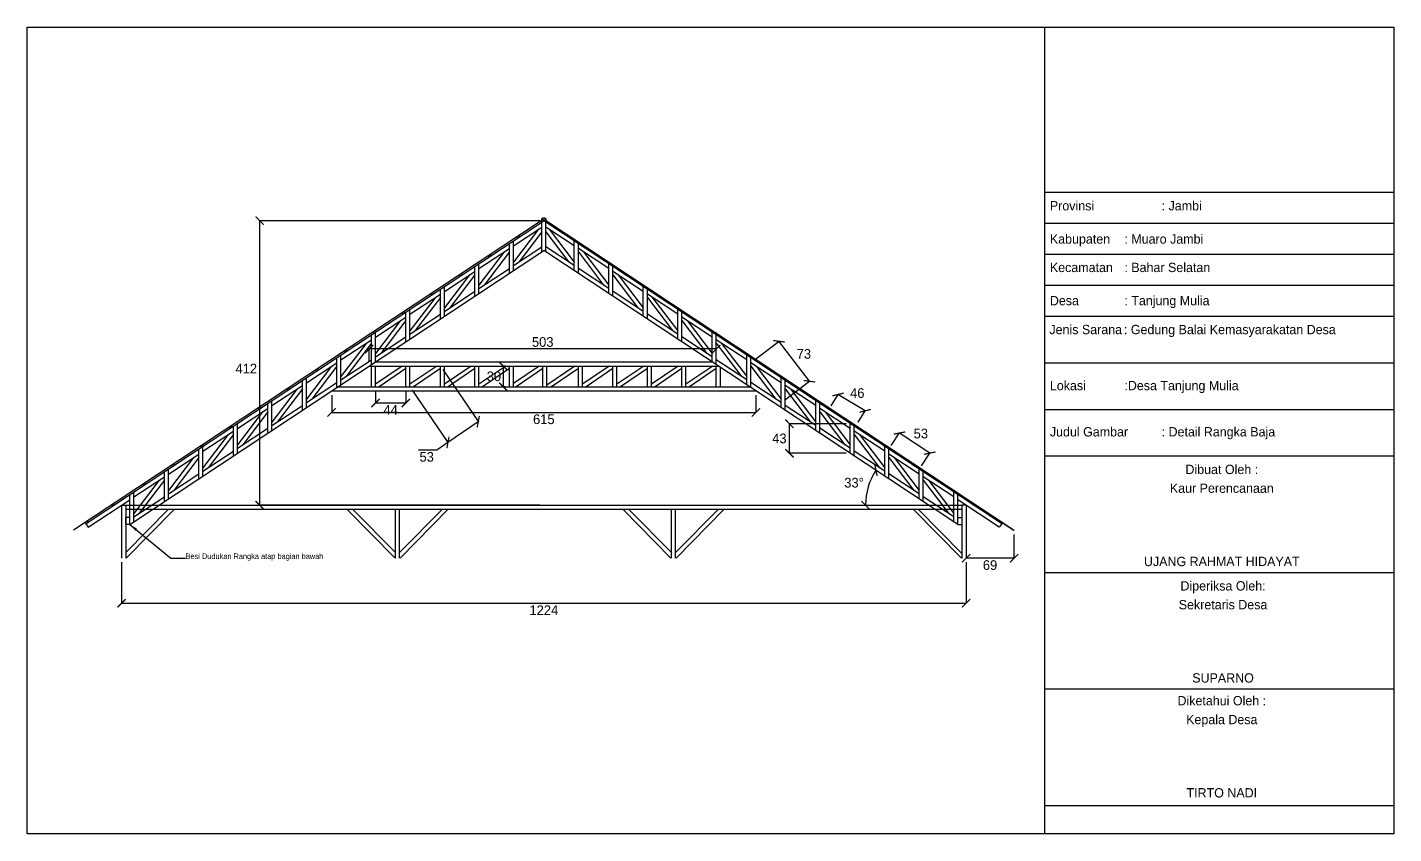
# Model space of a CAD drawing. Header units: inches. Extents: x -108 to 13185, y -10150 to 372.
# Drawn here: x 4543 to 6523, y -6249 to -5080 of the extents above; entities that cross this region are included whole.
import ezdxf

# ---------------------------------------------------------------- set-up
doc = ezdxf.new("R2010")
doc.units = ezdxf.units.IN
doc.header["$MEASUREMENT"] = 0
doc.header["$PDMODE"] = 3
doc.layers.add('Dudukan Rangka Tambahan', color=50, linetype='Continuous')
doc.layers.add('Sloof Atas Besi', color=10, linetype='Continuous')
doc.dimstyles.get("Standard").update_dxf_attribs({"dimtxt": 14, "dimasz": 12, "dimexe": 0.18, "dimexo": 6, "dimgap": 3, "dimtad": 2, "dimtih": 1, "dimtoh": 1, "dimdec": 0, "dimzin": 0, "dimdsep": 46, "dimtxsty": 'Standard', "dimblk": 'ARCHTICK', "dimcen": 0.09, "dimadec": 0, "dimazin": 0, "dimtfac": 1, "dimtdec": 0, "dimtofl": 0, "dimtmove": 0, "dimatfit": 3, "dimfxl": 1, "dimtolj": 1, "dimtzin": 0, "dimarcsym": 0})

# ---------------------------------------------------------------- blocks, each defined once
blk = doc.blocks.new('_ArchTick')
at = {"color": 0, "linetype": 'ByBlock', "const_width": 0.15}
blk.add_lwpolyline([(-0.5, -0.5), (0.5, 0.5)], dxfattribs=at)
blk = doc.blocks.new('*D15')
at = {"color": 0, "lineweight": -2}
for p, q in [((4983.6, -5613.3), (4983.6, -5638.7)), ((5598.5, -5613.3), (5598.5, -5638.7)), ((4983.6, -5638.5), (5598.5, -5638.5))]:
    blk.add_line(p, q, dxfattribs=at)
at = {"layer": 'Defpoints', "color": 0}
for p in [(4983.6, -5607.3), (5598.5, -5607.3), (5598.5, -5638.5)]:
    blk.add_point(p, dxfattribs=at)
at = {"color": 0, "lineweight": -2, "xscale": 12, "yscale": 12, "zscale": 12, "rotation": 180}
blk.add_blockref('_ArchTick', (4983.6, -5638.5), dxfattribs=at)
at = {"color": 0, "lineweight": -2, "xscale": 12, "yscale": 12, "zscale": 12}
blk.add_blockref('_ArchTick', (5598.5, -5638.5), dxfattribs=at)
at = {"color": 0, "insert": (5291.1, -5648.5), "char_height": 14, "attachment_point": 5}
blk.add_mtext('\\A1;615', dxfattribs=at)
blk = doc.blocks.new('*D16')
at = {"color": 0, "lineweight": -2}
for p, q in [((5038, -5565.3), (5038, -5546.3)), ((5541.1, -5546.5), (5038, -5546.5)), ((5541.1, -5565.3), (5541.1, -5546.3))]:
    blk.add_line(p, q, dxfattribs=at)
at = {"layer": 'Defpoints', "color": 0}
for p in [(5038, -5546.5), (5038, -5571.3), (5541.1, -5571.3)]:
    blk.add_point(p, dxfattribs=at)
at = {"color": 0, "lineweight": -2, "xscale": 12, "yscale": 12, "zscale": 12, "rotation": 180}
blk.add_blockref('_ArchTick', (5038, -5546.5), dxfattribs=at)
at = {"color": 0, "lineweight": -2, "xscale": 12, "yscale": 12, "zscale": 12}
blk.add_blockref('_ArchTick', (5541.1, -5546.5), dxfattribs=at)
at = {"color": 0, "insert": (5289.5, -5536.5), "char_height": 14, "attachment_point": 5}
blk.add_mtext('\\A1;503', dxfattribs=at)
blk = doc.blocks.new('*D17')
at = {"color": 0, "lineweight": -2}
blk.add_arc((5848.7, -5772.9), 91.4, 146.5048, 180, dxfattribs=at)
at = {"layer": 'Defpoints', "color": 0}
for p in [(5291.1, -5403.9), (5764.2, -5738.2), (4685.1, -5772.9), (5897.1, -5772.9), (5891.1, -5800.9)]:
    blk.add_point(p, dxfattribs=at)
at = {"color": 0, "lineweight": -2, "xscale": 12, "yscale": 12, "zscale": 12}
for p, rotation in [((5772.5, -5722.4), 56.50481532625889), ((5757.3, -5772.9), 270)]:
    blk.add_blockref('_ArchTick', p, dxfattribs=dict(at, rotation=rotation))
at = {"color": 0, "insert": (5740.7, -5740.4), "char_height": 14, "attachment_point": 5}
blk.add_mtext('\\A1;33°', dxfattribs=at)
blk = doc.blocks.new('*D18')
at = {"color": 0, "lineweight": -2}
for p, q in [((5794.4, -5686.6), (5806.5, -5668.2)), ((5850.4, -5697.5), (5806.4, -5668.4)), ((5838.4, -5715.7), (5850.5, -5697.3))]:
    blk.add_line(p, q, dxfattribs=at)
at = {"layer": 'Defpoints', "color": 0}
for p in [(5806.4, -5668.4), (5791.1, -5691.6), (5835.1, -5720.7)]:
    blk.add_point(p, dxfattribs=at)
at = {"color": 0, "lineweight": -2, "xscale": 12, "yscale": 12, "zscale": 12}
for p, rotation in [((5806.4, -5668.4), 146.5048153262589), ((5850.4, -5697.5), 326.5048153262589)]:
    blk.add_blockref('_ArchTick', p, dxfattribs=dict(at, rotation=rotation))
at = {"color": 0, "insert": (5837.5, -5669.2), "char_height": 14, "attachment_point": 5}
blk.add_mtext('\\A1;53', dxfattribs=at)
blk = doc.blocks.new('*D19')
at = {"color": 0, "lineweight": -2}
for p, q in [((5729.1, -5654.8), (5646.9, -5654.8)), ((5647.1, -5697.7), (5647.1, -5654.8)), ((5729.1, -5697.7), (5646.9, -5697.7))]:
    blk.add_line(p, q, dxfattribs=at)
at = {"layer": 'Defpoints', "color": 0}
for p in [(5647.1, -5654.8), (5735.1, -5654.8), (5735.1, -5697.7)]:
    blk.add_point(p, dxfattribs=at)
at = {"color": 0, "lineweight": -2, "xscale": 12, "yscale": 12, "zscale": 12}
for p, rotation in [((5647.1, -5654.8), 90), ((5647.1, -5697.7), 270)]:
    blk.add_blockref('_ArchTick', p, dxfattribs=dict(at, rotation=rotation))
at = {"color": 0, "insert": (5632.5, -5676.2), "char_height": 14, "attachment_point": 5}
blk.add_mtext('\\A1;43', dxfattribs=at)
blk = doc.blocks.new('*D20')
at = {"color": 0, "lineweight": -2}
for p, q in [((5595.9, -5562.8), (5632, -5535.3)), ((5675.9, -5593.3), (5631.9, -5535.4)), ((5639.9, -5620.7), (5676, -5593.2))]:
    blk.add_line(p, q, dxfattribs=at)
at = {"layer": 'Defpoints', "color": 0}
for p in [(5631.9, -5535.4), (5591.1, -5566.4), (5635.1, -5624.3)]:
    blk.add_point(p, dxfattribs=at)
at = {"color": 0, "lineweight": -2, "xscale": 12, "yscale": 12, "zscale": 12}
for p, rotation in [((5631.9, -5535.4), 127.2337717613205), ((5675.9, -5593.3), 307.2337717613205)]:
    blk.add_blockref('_ArchTick', p, dxfattribs=dict(at, rotation=rotation))
at = {"color": 0, "insert": (5668, -5553.7), "char_height": 14, "attachment_point": 5}
blk.add_mtext('\\A1;73', dxfattribs=at)
blk = doc.blocks.new('*D21')
at = {"color": 0, "lineweight": -2}
for p, q in [((5707.4, -5629), (5717.5, -5612.3)), ((5756.8, -5636.2), (5717.4, -5612.5)), ((5746.9, -5652.8), (5756.9, -5636.1))]:
    blk.add_line(p, q, dxfattribs=at)
at = {"layer": 'Defpoints', "color": 0}
for p in [(5717.4, -5612.5), (5704.3, -5634.2), (5743.8, -5657.9)]:
    blk.add_point(p, dxfattribs=at)
at = {"color": 0, "lineweight": -2, "xscale": 12, "yscale": 12, "zscale": 12}
for p, rotation in [((5717.4, -5612.5), 148.9522068081679), ((5756.8, -5636.2), 328.9522068081679)]:
    blk.add_blockref('_ArchTick', p, dxfattribs=dict(at, rotation=rotation))
at = {"color": 0, "insert": (5745.4, -5610.5), "char_height": 14, "attachment_point": 5}
blk.add_mtext('\\A1;46', dxfattribs=at)
blk = doc.blocks.new('*D22')
at = {"color": 0, "lineweight": -2}
for p, q in [((5903.1, -5815.3), (5903.1, -5849.9)), ((5972.5, -5815.3), (5972.5, -5849.9)), ((5972.5, -5849.8), (5903.1, -5849.8))]:
    blk.add_line(p, q, dxfattribs=at)
at = {"layer": 'Defpoints', "color": 0}
for p in [(5903.1, -5809.3), (5972.5, -5809.3), (5903.1, -5849.8)]:
    blk.add_point(p, dxfattribs=at)
at = {"color": 0, "lineweight": -2, "xscale": 12, "yscale": 12, "zscale": 12, "rotation": 180}
blk.add_blockref('_ArchTick', (5903.1, -5849.8), dxfattribs=at)
at = {"color": 0, "lineweight": -2, "xscale": 12, "yscale": 12, "zscale": 12}
blk.add_blockref('_ArchTick', (5972.5, -5849.8), dxfattribs=at)
at = {"color": 0, "insert": (5937.8, -5859.8), "char_height": 14, "attachment_point": 5}
blk.add_mtext('\\A1;69', dxfattribs=at)
blk = doc.blocks.new('*D23')
at = {"color": 0, "lineweight": -2}
for p, q in [((5047.1, -5607.3), (5047.1, -5625)), ((5091.1, -5607.3), (5091.1, -5625)), ((5047.1, -5624.8), (5091.1, -5624.8))]:
    blk.add_line(p, q, dxfattribs=at)
at = {"layer": 'Defpoints', "color": 0}
for p in [(5047.1, -5601.3), (5091.1, -5601.3), (5091.1, -5624.8)]:
    blk.add_point(p, dxfattribs=at)
at = {"color": 0, "lineweight": -2, "xscale": 12, "yscale": 12, "zscale": 12, "rotation": 180}
blk.add_blockref('_ArchTick', (5047.1, -5624.8), dxfattribs=at)
at = {"color": 0, "lineweight": -2, "xscale": 12, "yscale": 12, "zscale": 12}
blk.add_blockref('_ArchTick', (5091.1, -5624.8), dxfattribs=at)
at = {"color": 0, "insert": (5069.1, -5634.8), "char_height": 14, "attachment_point": 5}
blk.add_mtext('\\A1;44', dxfattribs=at)
blk = doc.blocks.new('*D24')
at = {"color": 0, "lineweight": -2}
for p, q in [((5144.5, -5576.3), (5196.2, -5652.2)), ((5100.5, -5606.3), (5152.2, -5682.2)), ((5196.1, -5652), (5152.1, -5682)), ((5152.1, -5682), (5136, -5693)), ((5136, -5693), (5109.6, -5693))]:
    blk.add_line(p, q, dxfattribs=at)
at = {"layer": 'Defpoints', "color": 0}
for p in [(5141.1, -5571.3), (5097.1, -5601.3), (5196.1, -5652)]:
    blk.add_point(p, dxfattribs=at)
at = {"color": 0, "lineweight": -2, "xscale": 12, "yscale": 12, "zscale": 12}
for p, rotation in [((5196.1, -5652), 34.28687697720897), ((5152.1, -5682), 214.2868769772089)]:
    blk.add_blockref('_ArchTick', p, dxfattribs=dict(at, rotation=rotation))
at = {"color": 0, "insert": (5121.3, -5703), "char_height": 14, "attachment_point": 5}
blk.add_mtext('\\A1;53', dxfattribs=at)
blk = doc.blocks.new('*D25')
at = {"color": 0, "lineweight": -2}
for p, q in [((5235.1, -5571.3), (5232.1, -5571.3)), ((5232.3, -5571.3), (5232.3, -5601.3)), ((5235.1, -5601.3), (5232.1, -5601.3))]:
    blk.add_line(p, q, dxfattribs=at)
at = {"layer": 'Defpoints', "color": 0}
for p in [(5241.1, -5571.3), (5232.3, -5601.3), (5241.1, -5601.3)]:
    blk.add_point(p, dxfattribs=at)
at = {"color": 0, "lineweight": -2, "xscale": 12, "yscale": 12, "zscale": 12}
for p, rotation in [((5232.3, -5571.3), 90), ((5232.3, -5601.3), 270)]:
    blk.add_blockref('_ArchTick', p, dxfattribs=dict(at, rotation=rotation))
at = {"color": 0, "insert": (5218.8, -5586.3), "char_height": 14, "attachment_point": 5}
blk.add_mtext('\\A1;30', dxfattribs=at)
blk = doc.blocks.new('*D26')
at = {"color": 0, "lineweight": -2}
for p, q in [((4679.1, -5855.6), (4679.1, -5915.1)), ((5903.1, -5855.6), (5903.1, -5915.1)), ((4679.1, -5915), (5903.1, -5915))]:
    blk.add_line(p, q, dxfattribs=at)
at = {"layer": 'Defpoints', "color": 0}
for p in [(4679.1, -5849.6), (5903.1, -5849.6), (5903.1, -5915)]:
    blk.add_point(p, dxfattribs=at)
at = {"color": 0, "lineweight": -2, "xscale": 12, "yscale": 12, "zscale": 12, "rotation": 180}
blk.add_blockref('_ArchTick', (4679.1, -5915), dxfattribs=at)
at = {"color": 0, "lineweight": -2, "xscale": 12, "yscale": 12, "zscale": 12}
blk.add_blockref('_ArchTick', (5903.1, -5915), dxfattribs=at)
at = {"color": 0, "insert": (5291.1, -5925), "char_height": 14, "attachment_point": 5}
blk.add_mtext('\\A1;1224', dxfattribs=at)
blk = doc.blocks.new('*D27')
at = {"color": 0, "lineweight": -2}
for p, q in [((5285.1, -5360.7), (4879, -5360.7)), ((4879.2, -5360.7), (4879.2, -5772.9)), ((5285.1, -5772.9), (4879, -5772.9))]:
    blk.add_line(p, q, dxfattribs=at)
at = {"layer": 'Defpoints', "color": 0}
for p in [(5291.1, -5360.7), (4879.2, -5772.9), (5291.1, -5772.9)]:
    blk.add_point(p, dxfattribs=at)
at = {"color": 0, "lineweight": -2, "xscale": 12, "yscale": 12, "zscale": 12}
for p, rotation in [((4879.2, -5360.7), 90), ((4879.2, -5772.9), 270)]:
    blk.add_blockref('_ArchTick', p, dxfattribs=dict(at, rotation=rotation))
at = {"color": 0, "insert": (4859.8, -5575), "char_height": 14, "attachment_point": 5}
blk.add_mtext('\\A1;412', dxfattribs=at)

msp = doc.modelspace()

# ---------------------------------------------------------------- linework, layer by layer
for p, q in [((4542.5, -5080.4), (6522.8, -5080.4)), ((4542.5, -6249), (4542.5, -5080.4)), ((6016.7, -5080.4), (6016.7, -6249)), ((6522.8, -5080.4), (6522.8, -6249)), ((6016.7, -5319.1), (6522.8, -5319.1)), ((5289.9, -5358.9), (4609.5, -5809.1)), ((5290, -5359.1), (4609.6, -5809.3)), ((4627.6, -5799.7), (5291.1, -5360.7)), ((5288.1, -5405.9), (5288.1, -5362.7)), ((5289.9, -5358.9), (5290, -5359.1)), ((5954.5, -5799.7), (5291.1, -5360.7)), ((5292.3, -5358.9), (5292.1, -5359.1)), ((5292.1, -5359.1), (5972.5, -5809.3)), ((5292.3, -5358.9), (5972.7, -5809.1)), ((5294.1, -5405.9), (5294.1, -5362.7)), ((6016.7, -5364.1), (6522.8, -5364.1)), ((5247.1, -5397), (5288.1, -5369.9)), ((5283.5, -5372.9), (5247.1, -5420.8)), ((5288.1, -5376.8), (5254.7, -5420.8)), ((5335.1, -5397), (5294.1, -5369.9)), ((5294.1, -5376.8), (5327.5, -5420.8)), ((5298.7, -5372.9), (5335.1, -5420.8)), ((4691.1, -5800.9), (5291.1, -5403.9)), ((5197.1, -5430.1), (5241.1, -5401)), ((5233.5, -5406), (5197.1, -5453.9)), ((5241.1, -5405.9), (5204.7, -5453.9)), ((5241.1, -5437), (5241.1, -5393.8)), ((5247.1, -5433), (5247.1, -5389.8)), ((5247.1, -5425.8), (5288.1, -5398.7)), ((5891.1, -5800.9), (5291.1, -5403.9)), ((5335.1, -5425.8), (5294.1, -5398.7)), ((5335.1, -5433), (5335.1, -5389.8)), ((5341.1, -5437), (5341.1, -5393.8)), ((5385.1, -5430.1), (5341.1, -5401)), ((5341.1, -5405.9), (5377.5, -5453.9)), ((5348.7, -5406), (5385.1, -5453.9)), ((5197.1, -5466.1), (5197.1, -5422.9)), ((5385.1, -5466.1), (5385.1, -5422.9)), ((6016.7, -5409.1), (6522.8, -5409.1)), ((5147.1, -5463.2), (5191.1, -5434.1)), ((5183.5, -5439.1), (5147.1, -5487)), ((5191.1, -5439), (5154.7, -5487)), ((5191.1, -5470), (5191.1, -5426.9)), ((5197.1, -5458.9), (5241.1, -5429.8)), ((5385.1, -5458.9), (5341.1, -5429.8)), ((5391.1, -5470), (5391.1, -5426.9)), ((5435.1, -5463.2), (5391.1, -5434.1)), ((5391.1, -5439), (5427.5, -5487)), ((5398.7, -5439.1), (5435.1, -5487)), ((5141.1, -5503.1), (5141.1, -5460)), ((5147.1, -5499.2), (5147.1, -5456)), ((5147.1, -5492), (5191.1, -5462.9)), ((5435.1, -5492), (5391.1, -5462.9)), ((5435.1, -5499.2), (5435.1, -5456)), ((5441.1, -5503.1), (5441.1, -5460)), ((6016.7, -5454.1), (6522.8, -5454.1)), ((5097.1, -5496.3), (5141.1, -5467.2)), ((5133.5, -5472.2), (5097.1, -5520.1)), ((5141.1, -5472.1), (5104.7, -5520)), ((5485.1, -5496.3), (5441.1, -5467.2)), ((5441.1, -5472.1), (5477.5, -5520)), ((5448.7, -5472.2), (5485.1, -5520.1)), ((5047.1, -5529.4), (5091.1, -5500.3)), ((5091.1, -5536.2), (5091.1, -5493.1)), ((5097.1, -5532.3), (5097.1, -5489.1)), ((5097.1, -5525.1), (5141.1, -5495.9)), ((5485.1, -5525.1), (5441.1, -5495.9)), ((5485.1, -5532.3), (5485.1, -5489.1)), ((5491.1, -5536.2), (5491.1, -5493.1)), ((5535.1, -5529.4), (5491.1, -5500.3)), ((6016.7, -5499.1), (6522.8, -5499.1)), ((5083.5, -5505.3), (5047.1, -5553.2)), ((5047.1, -5565.3), (5047.1, -5522.2)), ((5091.1, -5505.2), (5054.7, -5553.1)), ((5491.1, -5505.2), (5527.5, -5553.1)), ((5498.7, -5505.3), (5535.1, -5553.2)), ((5535.1, -5565.3), (5535.1, -5522.2)), ((4997.1, -5562.5), (5041.1, -5533.3)), ((5033.5, -5538.4), (4997.1, -5586.3)), ((5041.1, -5538.3), (5004.7, -5586.2)), ((5041.1, -5569.3), (5041.1, -5526.1)), ((5047.1, -5558.1), (5091.1, -5529)), ((5535.1, -5558.1), (5491.1, -5529)), ((5541.1, -5569.3), (5541.1, -5526.1)), ((5585.1, -5562.5), (5541.1, -5533.3)), ((5541.1, -5538.3), (5577.5, -5586.2)), ((5548.7, -5538.4), (5585.1, -5586.3)), ((4991.1, -5602.4), (4991.1, -5559.2)), ((4997.1, -5598.4), (4997.1, -5555.3)), ((4997.1, -5591.2), (5041.1, -5562.1)), ((5585.1, -5591.2), (5541.1, -5562.1)), ((5585.1, -5598.4), (5585.1, -5555.3)), ((5591.1, -5602.4), (5591.1, -5559.2)), ((4947.1, -5595.5), (4991.1, -5566.4)), ((4983.5, -5571.4), (4947.1, -5619.4)), ((4991.1, -5571.4), (4954.7, -5619.3)), ((5038, -5571.3), (5544.1, -5571.3)), ((5041.1, -5601.3), (5041.1, -5571.3)), ((5047.1, -5565.3), (5535.1, -5565.3)), ((5047.1, -5601.3), (5047.1, -5571.3)), ((5085.8, -5571.3), (5047.1, -5597.7)), ((5091.1, -5575), (5052.4, -5601.3)), ((5091.1, -5601.3), (5091.1, -5571.3)), ((5097.1, -5601.3), (5097.1, -5571.3)), ((5135.8, -5571.3), (5097.1, -5597.7)), ((5141.1, -5575), (5102.4, -5601.3)), ((5141.1, -5601.3), (5141.1, -5571.3)), ((5147.1, -5601.3), (5147.1, -5571.3)), ((5185.8, -5571.3), (5147.1, -5597.7)), ((5191.1, -5575), (5152.4, -5601.3)), ((5191.1, -5601.3), (5191.1, -5571.3)), ((5197.1, -5601.3), (5197.1, -5571.3)), ((5235.8, -5571.3), (5197.1, -5597.7)), ((5241.1, -5575), (5202.4, -5601.3)), ((5241.1, -5601.3), (5241.1, -5571.3)), ((5247.1, -5601.3), (5247.1, -5571.3)), ((5284.2, -5571.3), (5247.1, -5596.6)), ((5289.5, -5575), (5250.8, -5601.3)), ((5289.5, -5601.3), (5289.5, -5571.3)), ((5295.5, -5601.3), (5295.5, -5571.3)), ((5335.8, -5571.3), (5295.5, -5598.8)), ((5341.1, -5575), (5302.4, -5601.3)), ((5341.1, -5601.3), (5341.1, -5571.3)), ((5347.1, -5601.3), (5347.1, -5571.3)), ((5385.8, -5571.3), (5347.1, -5597.7)), ((5391.1, -5575), (5352.4, -5601.3)), ((5391.1, -5601.3), (5391.1, -5571.3)), ((5397.1, -5601.3), (5397.1, -5571.3)), ((5435.8, -5571.3), (5397.1, -5597.7)), ((5441.1, -5575), (5402.4, -5601.3)), ((5441.1, -5601.3), (5441.1, -5571.3)), ((5447.1, -5601.3), (5447.1, -5571.3)), ((5485.8, -5571.3), (5447.1, -5597.7)), ((5491.1, -5575), (5452.4, -5601.3)), ((5491.1, -5601.3), (5491.1, -5571.3)), ((5497.1, -5601.3), (5497.1, -5571.3)), ((5535.8, -5571.3), (5497.1, -5597.7)), ((5541.1, -5575), (5502.4, -5601.3)), ((5541.1, -5601.3), (5541.1, -5571.3)), ((5547.1, -5601.3), (5547.1, -5573.3)), ((5635.1, -5595.5), (5591.1, -5566.4)), ((5591.1, -5571.4), (5627.5, -5619.3)), ((5598.7, -5571.4), (5635.1, -5619.4)), ((6016.7, -5566.6), (6522.8, -5566.6)), ((4897.1, -5628.6), (4941.1, -5599.5)), ((4941.1, -5635.5), (4941.1, -5592.3)), ((4947.1, -5631.5), (4947.1, -5588.3)), ((4947.1, -5624.3), (4991.1, -5595.2)), ((4992.7, -5601.3), (5589.5, -5601.3)), ((5635.1, -5624.3), (5591.1, -5595.2)), ((5635.1, -5631.5), (5635.1, -5588.3)), ((5641.1, -5635.5), (5641.1, -5592.3)), ((5685.1, -5628.6), (5641.1, -5599.5)), ((4933.5, -5604.5), (4897.1, -5652.5)), ((4897.1, -5664.6), (4897.1, -5621.4)), ((4941.1, -5604.5), (4904.7, -5652.4)), ((4983.6, -5607.3), (5598.5, -5607.3)), ((5641.1, -5604.5), (5677.5, -5652.4)), ((5648.7, -5604.5), (5685.1, -5652.5)), ((5685.1, -5664.6), (5685.1, -5621.4)), ((4847.1, -5661.7), (4891.1, -5632.6)), ((4883.5, -5637.6), (4847.1, -5685.5)), ((4891.1, -5637.6), (4854.7, -5685.5)), ((4891.1, -5668.6), (4891.1, -5625.4)), ((4897.1, -5657.4), (4941.1, -5628.3)), ((5685.1, -5657.4), (5641.1, -5628.3)), ((5691.1, -5668.6), (5691.1, -5625.4)), ((5735.1, -5661.7), (5691.1, -5632.6)), ((5691.1, -5637.6), (5727.5, -5685.5)), ((5698.7, -5637.6), (5735.1, -5685.5)), ((6016.7, -5634.1), (6522.8, -5634.1)), ((4841.1, -5701.7), (4841.1, -5658.5)), ((4847.1, -5697.7), (4847.1, -5654.8)), ((4847.1, -5690.5), (4891.1, -5661.4)), ((5735.1, -5690.5), (5691.1, -5661.4)), ((5735.1, -5697.7), (5735.1, -5654.8)), ((5741.1, -5701.7), (5741.1, -5658.5)), ((4797.1, -5694.8), (4841.1, -5665.7)), ((4833.5, -5670.7), (4797.1, -5718.6)), ((4841.1, -5670.6), (4804.7, -5718.6)), ((5785.1, -5694.8), (5741.1, -5665.7)), ((5741.1, -5670.6), (5777.5, -5718.6)), ((5748.7, -5670.7), (5785.1, -5718.6)), ((4747.1, -5727.9), (4791.1, -5698.8)), ((4791.1, -5734.8), (4791.1, -5691.6)), ((4797.1, -5730.8), (4797.1, -5687.6)), ((4797.1, -5723.6), (4841.1, -5694.5)), ((5785.1, -5723.6), (5741.1, -5694.5)), ((5785.1, -5730.8), (5785.1, -5687.6)), ((5791.1, -5734.8), (5791.1, -5691.6)), ((5835.1, -5727.9), (5791.1, -5698.8)), ((6016.7, -5701.6), (6522.8, -5701.6)), ((4783.5, -5703.8), (4747.1, -5751.7)), ((4747.1, -5763.9), (4747.1, -5720.7)), ((4791.1, -5703.7), (4754.7, -5751.7)), ((5791.1, -5703.7), (5827.5, -5751.7)), ((5798.7, -5703.8), (5835.1, -5751.7)), ((5835.1, -5763.9), (5835.1, -5720.7)), ((4697.1, -5761), (4741.1, -5731.9)), ((4733.5, -5736.9), (4697.1, -5784.8)), ((4741.1, -5736.8), (4704.7, -5784.7)), ((4741.1, -5767.8), (4741.1, -5724.7)), ((4747.1, -5756.7), (4791.1, -5727.6)), ((5835.1, -5756.7), (5791.1, -5727.6)), ((5841.1, -5767.8), (5841.1, -5724.7)), ((5885.1, -5761), (5841.1, -5731.9)), ((5841.1, -5736.8), (5877.5, -5784.7)), ((5848.7, -5736.9), (5885.1, -5784.8)), ((4691.1, -5800.9), (4691.1, -5757.8)), ((4697.1, -5797), (4697.1, -5753.8)), ((4697.1, -5789.8), (4741.1, -5760.6)), ((5885.1, -5789.8), (5841.1, -5760.6)), ((5885.1, -5797), (5885.1, -5753.8)), ((5891.1, -5800.9), (5891.1, -5757.8)), ((5891.1, -5800.9), (5891.1, -5757.8)), ((4630.9, -5804.8), (4691.1, -5765)), ((4679.1, -5772.9), (4679.1, -5849.6)), ((4679.1, -5772.9), (4685.1, -5772.9)), ((4685.1, -5772.9), (4685.1, -5849.6)), ((4685.1, -5841.7), (4747.2, -5778.9)), ((4685.7, -5849.6), (4755.6, -5778.9)), ((5075.4, -5849.6), (5005.5, -5778.9)), ((5076.1, -5841.7), (5014, -5778.9)), ((5076.1, -5849.6), (5076.1, -5778.9)), ((5076.1, -5778.9), (5082.1, -5778.9)), ((5082.1, -5849.6), (5082.1, -5778.9)), ((5082.1, -5841.7), (5144.2, -5778.9)), ((5082.7, -5849.6), (5152.6, -5778.9)), ((5475.4, -5849.6), (5405.5, -5778.9)), ((5476.1, -5841.7), (5414, -5778.9)), ((5476.1, -5849.6), (5476.1, -5778.9)), ((5482.1, -5849.6), (5482.1, -5778.9)), ((5482.1, -5841.7), (5544.2, -5778.9)), ((5482.7, -5849.6), (5552.6, -5778.9)), ((5896.4, -5849.6), (5826.5, -5778.9)), ((5897.1, -5843.1), (5833.6, -5778.9)), ((5951.2, -5804.8), (5891.1, -5765)), ((5897.1, -5772.9), (5897.1, -5849.6)), ((5903.1, -5772.9), (5897.1, -5772.9)), ((5903.1, -5772.9), (5903.1, -5849.6)), ((4627.4, -5799.9), (4630.7, -5804.9)), ((5954.8, -5799.9), (5951.2, -5804.8)), ((4609.5, -5809.1), (4609.6, -5809.3)), ((6016.7, -5870.4), (6522.8, -5870.4)), ((6016.7, -6039.1), (6522.8, -6039.1)), ((6016.7, -6207.9), (6522.8, -6207.9)), ((6522.8, -6249), (4542.5, -6249))]:
    msp.add_line(p, q)
for points in [[(5286.7, -5361.2), (5287.7, -5362.9), (5291.1, -5360.7), (5290, -5359.1)], [(5295.5, -5361.2), (5294.4, -5362.9), (5291.1, -5360.7), (5292.1, -5359.1)], [(5252, -5384.2), (5253.1, -5385.8), (5256.4, -5383.7), (5255.3, -5382)], [(5330.2, -5384.2), (5329.1, -5385.8), (5325.7, -5383.7), (5326.8, -5382)], [(5210.3, -5411.8), (5211.4, -5413.4), (5214.7, -5411.3), (5213.7, -5409.6)], [(5371.9, -5411.8), (5370.8, -5413.4), (5367.4, -5411.3), (5368.5, -5409.6)], [(5168.6, -5439.4), (5169.7, -5441), (5173, -5438.9), (5172, -5437.2)], [(5413.6, -5439.4), (5412.5, -5441), (5409.1, -5438.9), (5410.2, -5437.2)], [(5126.9, -5466.9), (5128, -5468.6), (5131.3, -5466.4), (5130.3, -5464.8)], [(5455.3, -5466.9), (5454.2, -5468.6), (5450.8, -5466.4), (5451.9, -5464.8)], [(5085.2, -5494.5), (5086.3, -5496.2), (5089.7, -5494), (5088.6, -5492.4)], [(5496.9, -5494.5), (5495.9, -5496.2), (5492.5, -5494), (5493.6, -5492.4)], [(5043.5, -5522.1), (5044.6, -5523.8), (5048, -5521.6), (5046.9, -5520)], [(5538.6, -5522.1), (5537.6, -5523.8), (5534.2, -5521.6), (5535.3, -5520)], [(5001.8, -5549.7), (5002.9, -5551.4), (5006.3, -5549.2), (5005.2, -5547.6)], [(5580.3, -5549.7), (5579.3, -5551.4), (5575.9, -5549.2), (5577, -5547.6)], [(4960.1, -5577.3), (4961.2, -5579), (4964.6, -5576.8), (4963.5, -5575.1)], [(5622, -5577.3), (5621, -5579), (5617.6, -5576.8), (5618.7, -5575.1)], [(4918.4, -5604.9), (4919.5, -5606.6), (4922.9, -5604.4), (4921.8, -5602.7)], [(5663.7, -5604.9), (5662.6, -5606.6), (5659.3, -5604.4), (5660.4, -5602.7)], [(4876.7, -5632.5), (4877.8, -5634.2), (4881.2, -5632), (4880.1, -5630.3)], [(5705.4, -5632.5), (5704.3, -5634.2), (5701, -5632), (5702.1, -5630.3)], [(4835, -5660.1), (4836.1, -5661.8), (4839.5, -5659.6), (4838.4, -5657.9)], [(5747.1, -5660.1), (5746, -5661.8), (5742.7, -5659.6), (5743.8, -5657.9)], [(4793.3, -5687.7), (4794.4, -5689.4), (4797.8, -5687.2), (4796.7, -5685.5)], [(5788.8, -5687.7), (5787.7, -5689.4), (5784.4, -5687.2), (5785.5, -5685.5)], [(4751.6, -5715.3), (4752.7, -5717), (4756.1, -5714.8), (4755, -5713.1)], [(5830.5, -5715.3), (5829.4, -5717), (5826.1, -5714.8), (5827.2, -5713.1)], [(4709.9, -5742.9), (4711, -5744.6), (4714.4, -5742.4), (4713.3, -5740.7)], [(5872.2, -5742.9), (5871.1, -5744.6), (5867.8, -5742.4), (5868.9, -5740.7)], [(4664.9, -5772.7), (4666, -5774.4), (4669.3, -5772.2), (4668.3, -5770.5)], [(5917.3, -5772.7), (5916.2, -5774.4), (5912.8, -5772.2), (5913.9, -5770.5)], [(4626.3, -5798.2), (4627.4, -5799.9), (4630.8, -5797.7), (4629.7, -5796)], [(5955.9, -5798.2), (5954.8, -5799.9), (5951.4, -5797.7), (5952.5, -5796)]]:
    msp.add_lwpolyline(points, close=True)
for radius, start, end in [(3.88, 1.0743, 178.9257), (3.58, 4.4558, 175.5442), (3.58, 212.9446, 213), (3.58, 327, 327.0554)]:
    msp.add_arc((5291.1, -5360.7), radius, start, end)
at = {"layer": 'Dudukan Rangka Tambahan'}
msp.add_line((4685.1, -5800.9), (4685.1, -5790.9), dxfattribs=at)
at = {"layer": 'Dudukan Rangka Tambahan', "color": 0}
for p, q in [((4691.1, -5790.9), (4685.1, -5790.9)), ((4691.1, -5800.9), (4685.1, -5800.9)), ((5891.1, -5790.9), (5897.1, -5790.9)), ((5891.1, -5800.9), (5897.1, -5800.9))]:
    msp.add_line(p, q, dxfattribs=at)
at = {"layer": 'Sloof Atas Besi'}
for p, q in [((4685.1, -5772.9), (5897.1, -5772.9)), ((4685.1, -5778.9), (5897.1, -5778.9))]:
    msp.add_line(p, q, dxfattribs=at)

# ---------------------------------------------------------------- texts
at = {"char_height": 13.5, "width": 498.258}
for s, insert, attachment_point in [('Provinsi^I^I: Jambi', (6024.5, -5332.2), 1), ('Kabupaten^I: Muaro Jambi', (6024.5, -5380.4), 1), ('Kecamatan^I: Bahar Selatan', (6024.5, -5421.6), 1), ('Desa^I^I: Tanjung Mulia', (6024.5, -5469.7), 1), ('Jenis Sarana^I: Gedung Balai Kemasyarakatan Desa', (6023.8, -5511.6), 1), ('Lokasi^I^I:Desa Tanjung Mulia', (6024.5, -5592.8), 1), ('Judul Gambar^I: Detail Rangka Baja ', (6024.5, -5659.8), 1), ('Dibuat Oleh^I: ', (6273.7, -5714.3), 2), ('Kaur Perencanaan^I', (6273.7, -5741.5), 2), ('UJANG RAHMAT HIDAYAT ', (6273.7, -5847.7), 2), ('Diperiksa Oleh: ', (6275.5, -5883.1), 2), ('Sekretaris Desa ', (6275.5, -5910.3), 2), ('SUPARNO', (6275.5, -6016.5), 2), ('Diketahui Oleh^I: ', (6273.7, -6049.5), 2), ('Kepala Desa^I', (6273.7, -6076.8), 2), ('TIRTO NADI', (6273.7, -6183), 2)]:
    msp.add_mtext(s, dxfattribs=dict(at, insert=insert, attachment_point=attachment_point))
at = {"insert": (4771.8, -5842.9), "char_height": 14, "attachment_point": 1}
msp.add_mtext('{\\H0.5714x;Besi Dudukan Rangka atap bagian bawah}', dxfattribs=at)

# ---------------------------------------------------------------- dimensions: what is measured, and where the dimension line sits
for base, p1, p2, angle, picture, middle, dimtype in [((4879.2, -5772.9), (5291.1, -5360.7), (5291.1, -5772.9), 90, '*D27', (4879.2, -5575), 160), ((5196.1, -5652), (5097.1, -5601.3), (5141.1, -5571.3), 34.2869, '*D24', (5121.3, -5693), 161)]:
    dim = msp.add_linear_dim(base=base, p1=p1, p2=p2, angle=angle, dimstyle='Standard')
    dim.commit()
    dim.dimension.update_dxf_attribs({"geometry": picture, "text_midpoint": middle, "dimtype": dimtype})
dim = msp.add_angular_dim_2l(base=(5764.2, -5738.2), line1=((5891.1, -5800.9), (5291.1, -5403.9)), line2=((4685.1, -5772.9), (5897.1, -5772.9)), dimstyle='Standard')
dim.commit()
dim.dimension.update_dxf_attribs({"geometry": '*D17', "text_midpoint": (5740.7, -5740.4)})
dim = msp.add_linear_dim(base=(5038, -5546.5), p1=(5541.1, -5571.3), p2=(5038, -5571.3), dimstyle='Standard')
dim.commit()
dim.dimension.update_dxf_attribs({"geometry": '*D16', "text_midpoint": (5289.5, -5546.5), "dimtype": 160})
for p1, p2, distance, picture, middle in [((5635.1, -5624.3), (5591.1, -5566.4), -51.2, '*D20', (5668, -5553.7)), ((5743.8, -5657.9), (5704.3, -5634.2), -25.3, '*D21', (5745.4, -5610.5)), ((5835.1, -5720.7), (5791.1, -5691.6), -27.8, '*D18', (5837.5, -5669.2))]:
    dim = msp.add_aligned_dim(p1=p1, p2=p2, distance=distance, dimstyle='Standard')
    dim.commit()
    dim.dimension.update_dxf_attribs({"geometry": picture, "text_midpoint": middle})
for base, p1, p2, picture, middle in [((5232.3, -5601.3), (5241.1, -5571.3), (5241.1, -5601.3), '*D25', (5218.8, -5586.3)), ((5647.1, -5654.8), (5735.1, -5697.7), (5735.1, -5654.8), '*D19', (5632.5, -5676.2))]:
    dim = msp.add_linear_dim(base=base, p1=p1, p2=p2, angle=90, dimstyle='Standard')
    dim.commit()
    dim.dimension.update_dxf_attribs({"geometry": picture, "text_midpoint": middle})
for base, p1, p2, picture, middle in [((5091.1, -5624.8), (5047.1, -5601.3), (5091.1, -5601.3), '*D23', (5069.1, -5634.8)), ((5598.5, -5638.5), (4983.6, -5607.3), (5598.5, -5607.3), '*D15', (5291.1, -5648.5)), ((5903.1, -5849.8), (5972.5, -5809.3), (5903.1, -5809.3), '*D22', (5937.8, -5859.8)), ((5903.1, -5915), (4679.1, -5849.6), (5903.1, -5849.6), '*D26', (5291.1, -5925))]:
    dim = msp.add_linear_dim(base=base, p1=p1, p2=p2, dimstyle='Standard')
    dim.commit()
    dim.dimension.update_dxf_attribs({"geometry": picture, "text_midpoint": middle})

# ---------------------------------------------------------------- leaders
at = {"annotation_type": 0, "has_hookline": 1, "hookline_direction": 0, "text_width": 282.7}
msp.add_leader([(4691.1, -5800.9), (4750.5, -5849.9), (4771.7, -5849.9)], dimstyle='Standard', override={"dimgap": 0.09, "dimtad": 0}, dxfattribs=at)

doc.saveas('drawing.dxf')
